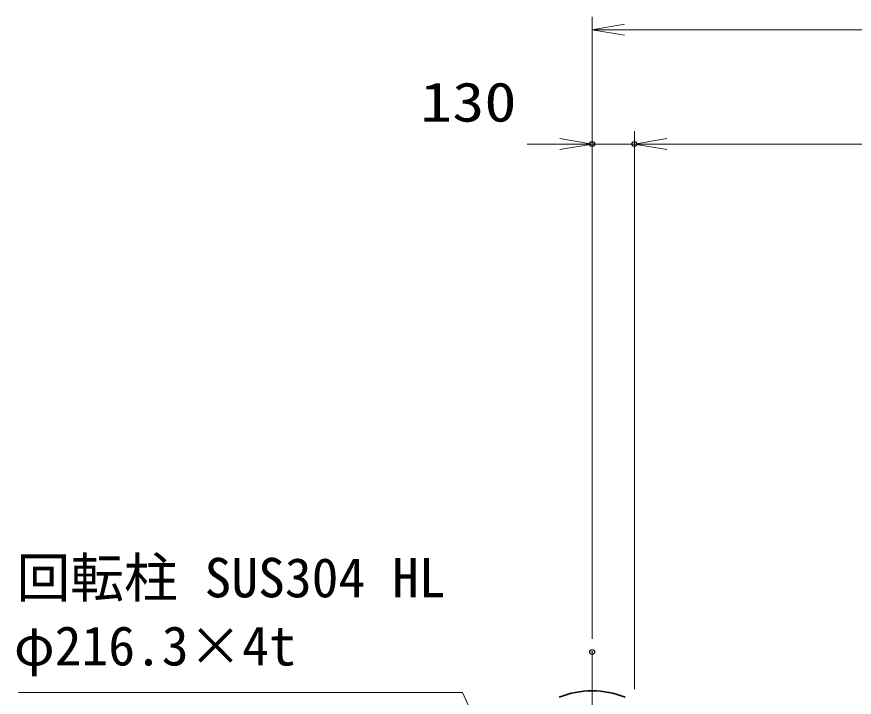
# Model space of a CAD drawing. Units: millimetres, scale not verified. Extents: x -11880 to 11880, y -8400 to 8400.
# Drawn here: x -4171 to -1593, y 986 to 3081 of the extents above; entities that cross this region are included whole.
import ezdxf
from ezdxf.enums import TextEntityAlignment as Align

# ---------------------------------------------------------------- set-up
doc = ezdxf.new("R2010")
doc.units = ezdxf.units.MM
doc.header["$LTSCALE"] = 30
doc.header["$PDMODE"] = 32
doc.header["$PDSIZE"] = 15
doc.linetypes.add('USER1', pattern=[18, 12, -1.5, 3, -1.5])
for name, color, linetype, lineweight in [('0-1_外形線', 7, 'Continuous', 35), ('0-2_軸線', 200, 'USER1', 15), ('0-4_寸法線', 4, 'Continuous', 18), ('0-5_0', 7, 'Continuous', 18)]:
    doc.layers.add(name, color=color, linetype=linetype, lineweight=lineweight)
doc.layers.add('0-6_Defpoints', color=7, linetype='Continuous')
doc.styles.add('ＭＳ ゴシック', font='')
doc.styles.get('ＭＳ ゴシック').set_extended_font_data('MS Gothic')

# ---------------------------------------------------------------- blocks, each defined once
blk = doc.blocks.new('_Open')
at = {"layer": '0-5_0', "color": 4}
blk.add_line((-30, 5), (0, 0), dxfattribs=at)
blk.add_lwpolyline([(-30, -5), (0, 0), (-30, 0)], dxfattribs=at)
blk = doc.blocks.new('S44')
at = {"layer": '0-4_寸法線'}
for points in [[(25462035.3, 86300996.2), (25503012.9, 86300996.2), (25512032.4, 86281065), (25513269.3, 86278331.8)], [(25511576.9, 86280858.8), (25513269.3, 86278331.8), (25512488, 86281271.1)]]:
    blk.add_lwpolyline(points, dxfattribs=at)
at = {"layer": '0-4_寸法線', "color": 254, "style": 'ＭＳ ゴシック'}
for s, p in [('回転柱 SUS304 HL', (25461844.3, 86308696.8)), ('φ216.3×4t', (25461603.3, 86302396.8))]:
    blk.add_text(s, height=3637, dxfattribs=at).set_placement(p, align=Align.BOTTOM_LEFT)

msp = doc.modelspace()

# ---------------------------------------------------------------- linework, layer by layer
at = {"layer": '0-1_外形線'}
msp.add_arc((-2399.46, 738.66), 266.94, 67.67999, 112.32001, dxfattribs=at)
at = {"layer": '0-2_軸線'}
msp.add_line((-2399.46, 1125.18), (-2399.46, -1708.87), dxfattribs=at)
at = {"layer": '0-4_寸法線'}
for p, q in [((-2399.46, 1165.18), (-2399.46, 3081.18)), ((-2399.46, 3041.18), (3875.54, 3041.18)), ((-2399.46, 1165.18), (-2399.46, 2729.17)), ((-2269.46, 1010.6), (-2269.46, 2729.17)), ((-2269.46, 1010.6), (-2269.46, 2729.17)), ((-2499.46, 2689.17), (-2599.46, 2689.17)), ((-2269.46, 2689.17), (-2399.46, 2689.17)), ((730.54, 2689.17), (-2269.46, 2689.17)), ((-2169.46, 2689.17), (-2069.46, 2689.17))]:
    msp.add_line(p, q, dxfattribs=at)
at = {"layer": '0-6_Defpoints'}
for p in [(-2399.46, 2689.17), (-2269.46, 2689.17), (-2399.46, 1125.18)]:
    msp.add_point(p, dxfattribs=at)

# ---------------------------------------------------------------- block references
at = {"layer": '0-4_寸法線', "xscale": 3.333333, "yscale": 3.333333, "rotation": 180}
for p in [(-2399.46, 3041.18), (-2269.46, 2689.17), (-2269.46, 2689.17)]:
    msp.add_blockref('_Open', p, dxfattribs=at)
at = {"layer": '0-4_寸法線'}
for name, p, xscale, yscale in [('_Open', (-2399.46, 2689.17), 3.333333, 3.333333), ('S44', (-852899.45, -2875699.25), 0.03333333, 0.03333333)]:
    msp.add_blockref(name, p, dxfattribs=dict(at, xscale=xscale, yscale=yscale))

# ---------------------------------------------------------------- texts
at = {"layer": '0-4_寸法線', "color": 254, "style": 'ＭＳ ゴシック', "width": 1.2}
msp.add_text('130', height=121.2, dxfattribs=at).set_placement((-2929.14, 2721.85), align=Align.BOTTOM_LEFT)

doc.saveas('drawing.dxf')
